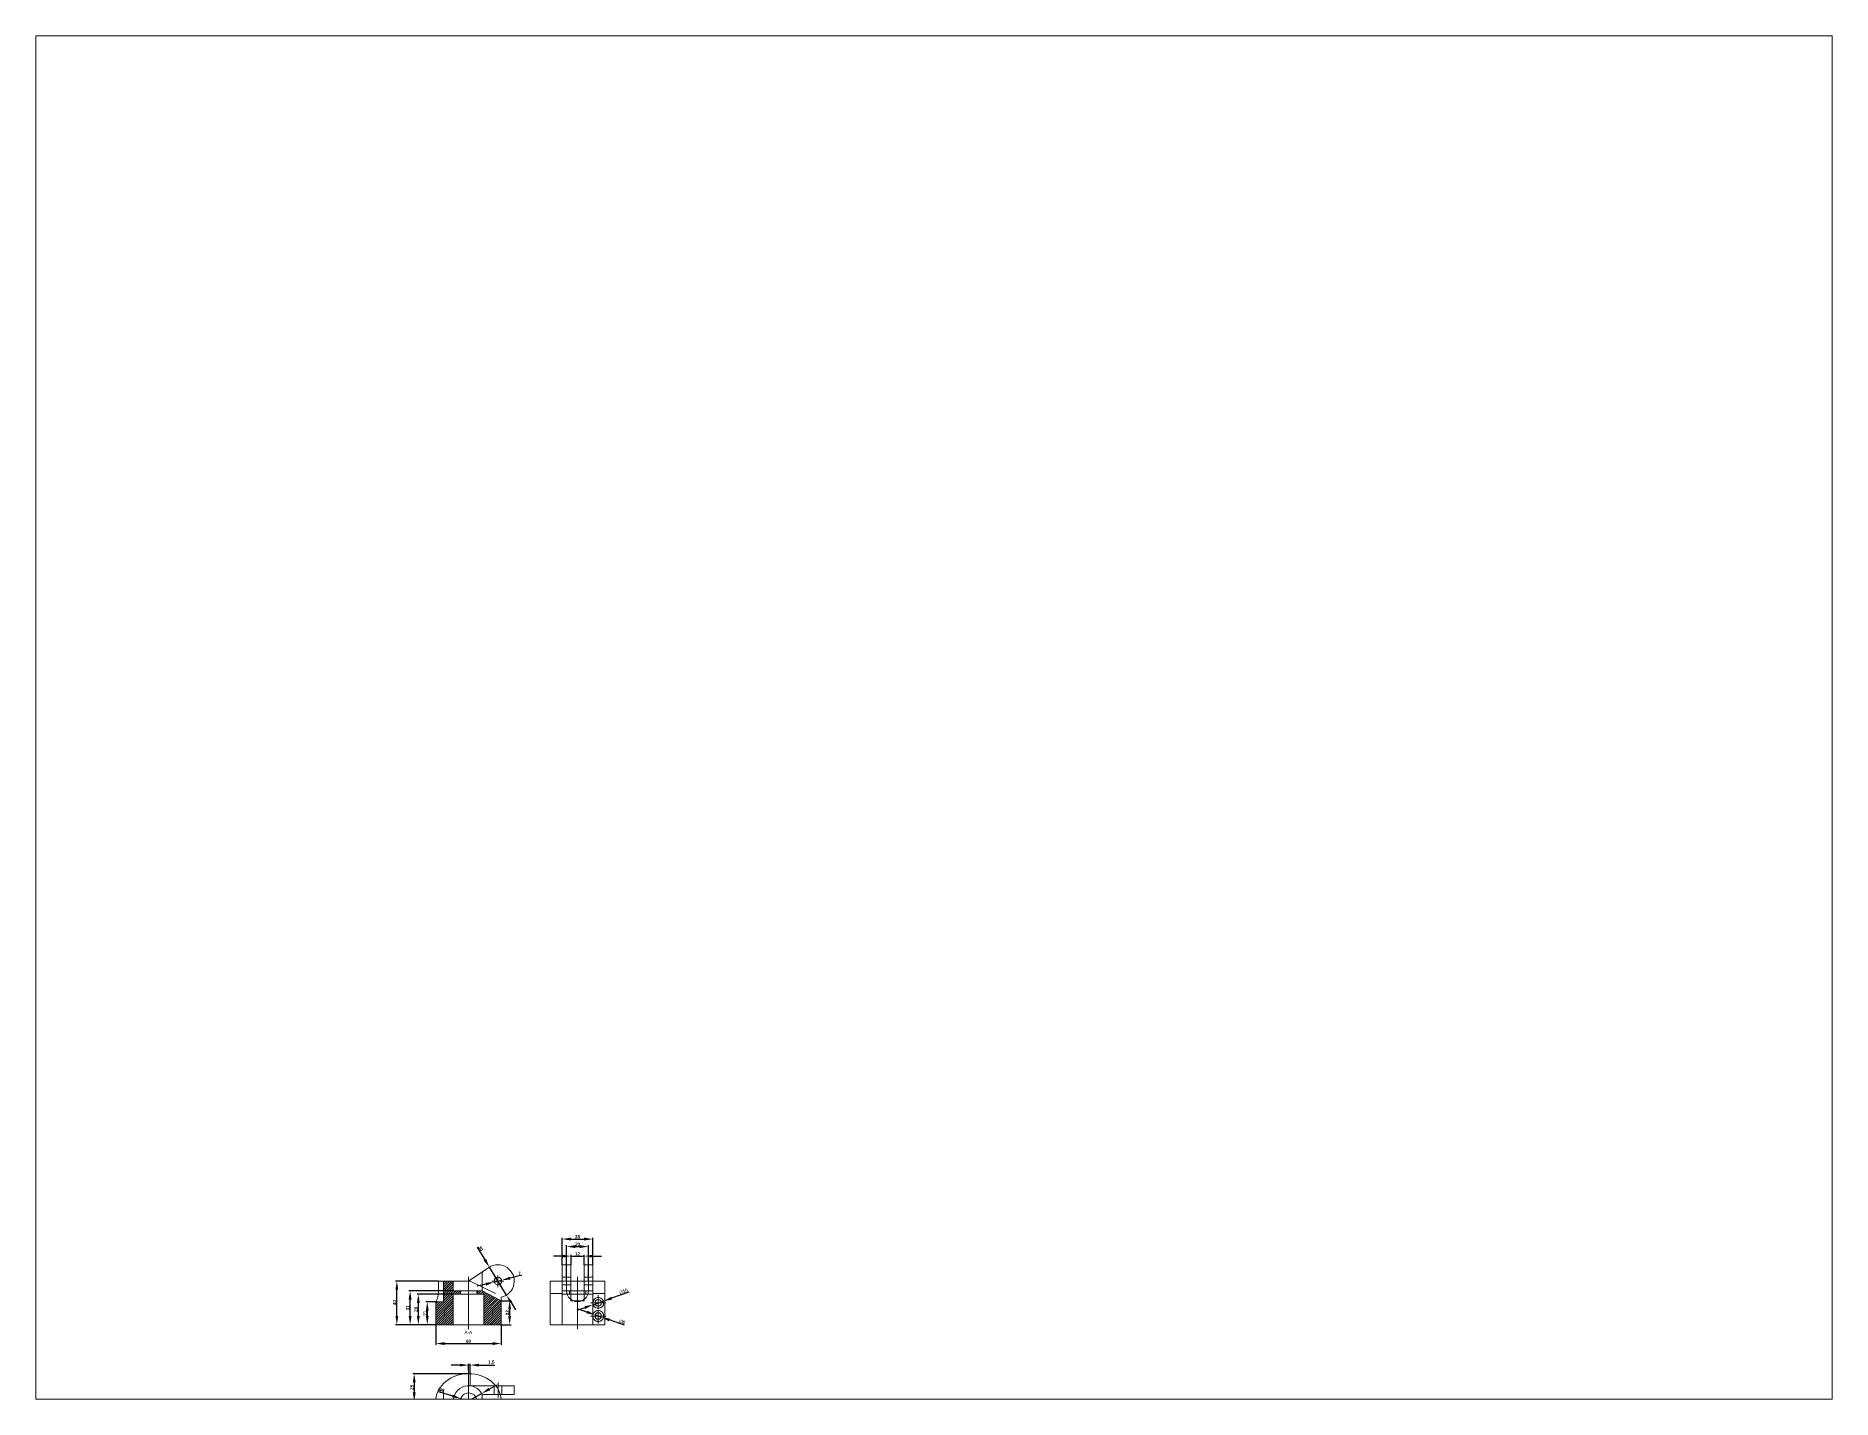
# Paper-space layout 'Presentación2' of a CAD drawing. Header units: millimetres. Extents: x 26 to 231, y 20 to 176.
# The model-space entities are those that its viewports show. They can reach past a viewport. Long polylines and large blocks are cut down to what shows.
import ezdxf

# ---------------------------------------------------------------- set-up
doc = ezdxf.new("R2010")
doc.units = ezdxf.units.MM
doc.linetypes.add('TRAZO_Y_PUNTO', pattern=[25.4, 12.7, -6.35, 0, -6.35])
doc.linetypes.add('TRAZOS', pattern=[19.05, 12.7, -6.35])
for name, color, linetype, lineweight in [('01_Contornos', 7, 'Continuous', 20), ('02_Ocultas', 4, 'TRAZOS', 20), ('03_Ejes', 1, 'TRAZO_Y_PUNTO', 18), ('04_Cotas', 3, 'Continuous', 18)]:
    doc.layers.add(name, color=color, linetype=linetype, lineweight=lineweight)
doc.styles.add('EstiloCota', font='arialbd.ttf', dxfattribs={"height": 3})
doc.styles.get("Standard").update_dxf_attribs({"font": 'arial.ttf'})
doc.dimstyles.new('CotasUNE', dxfattribs={"dimtxt": 10, "dimasz": 8, "dimexe": 1.25, "dimexo": 0, "dimtad": 1, "dimtxsty": 'EstiloCota', "dimcen": 2.5, "dimclrd": 256, "dimclrt": 256, "dimadec": 0, "dimazin": 0, "dimtfac": 1, "dimtmove": 0, "dimatfit": 3, "dimfxl": 1, "dimarcsym": 0})

# ---------------------------------------------------------------- blocks, each defined once
blk = doc.blocks.new('*D82')
at = {"layer": '04_Cotas', "lineweight": -2, "transparency": 16777216}
for p, q in [((139, 167.9), (128.1, 165.2)), ((105.8, 159.7), (98, 157.8)), ((113.6, 161.6), (120.4, 163.3))]:
    blk.add_line(p, q, dxfattribs=at)
at = {"layer": '04_Cotas', "transparency": 16777216}
for points in [[(127.8, 166.5), (128.4, 163.9), (120.4, 163.3)], [(105.5, 161), (106.1, 158.4), (113.6, 161.6)]]:
    blk.add_solid(points, dxfattribs=at)
at = {"layer": '04_Cotas', "transparency": 16777216, "insert": (136.9, 169.6), "char_height": 3, "attachment_point": 5, "rotation": 13.8163, "style": 'EstiloCota'}
blk.add_mtext('7', dxfattribs=at)
blk = doc.blocks.new('*D81')
at = {"layer": '04_Cotas', "lineweight": -2, "transparency": 16777216}
for p, q in [((97.8, 193.6), (104.9, 182.1)), ((124.8, 149.7), (109.1, 175.2)), ((129, 142.8), (133.2, 136))]:
    blk.add_line(p, q, dxfattribs=at)
at = {"layer": '04_Cotas', "transparency": 16777216}
for points in [[(106.1, 182.8), (103.8, 181.4), (109.1, 175.2)], [(130.1, 143.5), (127.9, 142.1), (124.8, 149.7)]]:
    blk.add_solid(points, dxfattribs=at)
at = {"layer": '04_Cotas', "transparency": 16777216, "insert": (101.1, 192.4), "char_height": 3, "attachment_point": 5, "rotation": 301.5288, "style": 'EstiloCota'}
blk.add_mtext('30', dxfattribs=at)
blk = doc.blocks.new('*D80')
at = {"layer": '04_Cotas', "color": 0, "lineweight": -2, "transparency": 16777216}
for p, q in [((60, 122.5), (60, 103.9)), ((120, 122.5), (120, 103.9))]:
    blk.add_line(p, q, dxfattribs=at)
at = {"layer": '04_Cotas', "lineweight": -2, "transparency": 16777216}
blk.add_line((68, 105.2), (112, 105.2), dxfattribs=at)
at = {"layer": '04_Cotas', "transparency": 16777216}
for points in [[(68, 106.5), (68, 103.8), (60, 105.2)], [(112, 106.5), (112, 103.8), (120, 105.2)]]:
    blk.add_solid(points, dxfattribs=at)
at = {"layer": '04_Cotas', "transparency": 16777216, "insert": (90, 107.3), "char_height": 3, "attachment_point": 5, "style": 'EstiloCota'}
blk.add_mtext('60', dxfattribs=at)
blk = doc.blocks.new('*D79')
at = {"layer": '04_Cotas', "lineweight": -2, "transparency": 16777216}
for p, q in [((62.4, 61.2), (75.2, 57.1)), ((97.1, 50.2), (82.8, 54.7)), ((104.7, 47.8), (112.4, 45.3))]:
    blk.add_line(p, q, dxfattribs=at)
at = {"layer": '04_Cotas', "transparency": 16777216}
for points in [[(75.6, 58.4), (74.8, 55.9), (82.8, 54.7)], [(105.1, 49), (104.3, 46.5), (97.1, 50.2)]]:
    blk.add_solid(points, dxfattribs=at)
at = {"layer": '04_Cotas', "transparency": 16777216, "insert": (65.6, 62.5), "char_height": 3, "attachment_point": 5, "rotation": 342.3619, "style": 'EstiloCota'}
blk.add_mtext('15', dxfattribs=at)
blk = doc.blocks.new('*D78')
at = {"layer": '04_Cotas', "lineweight": -2, "transparency": 16777216}
for p, q in [((109, 63.4), (116, 67.4)), ((102.1, 59.4), (77.8, 45.5)), ((59.1, 34.7), (70.9, 41.5))]:
    blk.add_line(p, q, dxfattribs=at)
at = {"layer": '04_Cotas', "transparency": 16777216}
for points in [[(108.4, 64.6), (109.7, 62.3), (102.1, 59.4)], [(70.2, 42.6), (71.5, 40.3), (77.8, 45.5)]]:
    blk.add_solid(points, dxfattribs=at)
at = {"layer": '04_Cotas', "transparency": 16777216, "insert": (60.4, 38), "char_height": 3, "attachment_point": 5, "rotation": 29.8829, "style": 'EstiloCota'}
blk.add_mtext('28', dxfattribs=at)
blk = doc.blocks.new('*D76')
at = {"layer": '04_Cotas', "color": 0, "lineweight": -2, "transparency": 16777216}
for p, q in [((176, 177.5), (176, 202.3)), ((204, 177.5), (204, 202.3))]:
    blk.add_line(p, q, dxfattribs=at)
at = {"layer": '04_Cotas', "lineweight": -2, "transparency": 16777216}
blk.add_line((184, 201), (196, 201), dxfattribs=at)
at = {"layer": '04_Cotas', "transparency": 16777216}
for points in [[(184, 202.4), (184, 199.7), (176, 201)], [(196, 202.4), (196, 199.7), (204, 201)]]:
    blk.add_solid(points, dxfattribs=at)
at = {"layer": '04_Cotas', "transparency": 16777216, "insert": (190, 203.2), "char_height": 3, "attachment_point": 5, "style": 'EstiloCota'}
blk.add_mtext('28', dxfattribs=at)
blk = doc.blocks.new('*D75')
at = {"layer": '04_Cotas', "color": 0, "lineweight": -2, "transparency": 16777216}
for p, q in [((60, 143.5), (50.8, 143.5)), ((60, 122.5), (50.8, 122.5))]:
    blk.add_line(p, q, dxfattribs=at)
at = {"layer": '04_Cotas', "lineweight": -2, "transparency": 16777216}
blk.add_line((52.1, 135.5), (52.1, 130.5), dxfattribs=at)
at = {"layer": '04_Cotas', "transparency": 16777216}
for points in [[(50.8, 135.5), (53.4, 135.5), (52.1, 143.5)], [(50.8, 130.5), (53.4, 130.5), (52.1, 122.5)]]:
    blk.add_solid(points, dxfattribs=at)
at = {"layer": '04_Cotas', "transparency": 16777216, "insert": (50, 133), "char_height": 3, "attachment_point": 5, "rotation": 90, "style": 'EstiloCota'}
blk.add_mtext('21', dxfattribs=at)
blk = doc.blocks.new('*D74')
at = {"layer": '04_Cotas', "color": 0, "lineweight": -2, "transparency": 16777216}
for p, q in [((76, 150.5), (42.7, 150.5)), ((60, 122.5), (42.7, 122.5))]:
    blk.add_line(p, q, dxfattribs=at)
at = {"layer": '04_Cotas', "lineweight": -2, "transparency": 16777216}
blk.add_line((43.9, 142.5), (43.9, 130.5), dxfattribs=at)
at = {"layer": '04_Cotas', "transparency": 16777216}
for points in [[(42.6, 142.5), (45.2, 142.5), (43.9, 150.5)], [(42.6, 130.5), (45.2, 130.5), (43.9, 122.5)]]:
    blk.add_solid(points, dxfattribs=at)
at = {"layer": '04_Cotas', "transparency": 16777216, "insert": (41.7, 136.5), "char_height": 3, "attachment_point": 5, "rotation": 90, "style": 'EstiloCota'}
blk.add_mtext('28', dxfattribs=at)
blk = doc.blocks.new('*D73')
at = {"layer": '04_Cotas', "color": 0, "lineweight": -2, "transparency": 16777216}
for p, q in [((76, 153.5), (35.1, 153.5)), ((60, 122.5), (35.1, 122.5))]:
    blk.add_line(p, q, dxfattribs=at)
at = {"layer": '04_Cotas', "lineweight": -2, "transparency": 16777216}
blk.add_line((36.4, 130.5), (36.4, 145.5), dxfattribs=at)
at = {"layer": '04_Cotas', "transparency": 16777216}
for points in [[(35, 145.5), (37.7, 145.5), (36.4, 153.5)], [(35, 130.5), (37.7, 130.5), (36.4, 122.5)]]:
    blk.add_solid(points, dxfattribs=at)
at = {"layer": '04_Cotas', "transparency": 16777216, "insert": (34.2, 138), "char_height": 3, "attachment_point": 5, "rotation": 90, "style": 'EstiloCota'}
blk.add_mtext('31', dxfattribs=at)
blk = doc.blocks.new('*D72')
at = {"layer": '04_Cotas', "color": 0, "lineweight": -2, "transparency": 16777216}
for p, q in [((180, 162.5), (180, 195.4)), ((200, 162.5), (200, 195.4))]:
    blk.add_line(p, q, dxfattribs=at)
at = {"layer": '04_Cotas', "lineweight": -2, "transparency": 16777216}
blk.add_line((188, 194.1), (192, 194.1), dxfattribs=at)
at = {"layer": '04_Cotas', "transparency": 16777216}
for points in [[(188, 195.5), (188, 192.8), (180, 194.1)], [(192, 195.5), (192, 192.8), (200, 194.1)]]:
    blk.add_solid(points, dxfattribs=at)
at = {"layer": '04_Cotas', "transparency": 16777216, "insert": (190, 196.3), "char_height": 3, "attachment_point": 5, "style": 'EstiloCota'}
blk.add_mtext('20', dxfattribs=at)
blk = doc.blocks.new('*D71')
at = {"layer": '04_Cotas', "lineweight": -2, "transparency": 16777216}
for p, q in [((176, 185.4), (168, 185.4)), ((184, 185.4), (196, 185.4)), ((204, 185.4), (212, 185.4))]:
    blk.add_line(p, q, dxfattribs=at)
at = {"layer": '04_Cotas', "color": 0, "lineweight": -2, "transparency": 16777216}
for p, q in [((184, 177.5), (184, 186.6)), ((196, 177.5), (196, 186.6))]:
    blk.add_line(p, q, dxfattribs=at)
at = {"layer": '04_Cotas', "transparency": 16777216}
for points in [[(176, 186.7), (176, 184), (184, 185.4)], [(204, 186.7), (204, 184), (196, 185.4)]]:
    blk.add_solid(points, dxfattribs=at)
at = {"layer": '04_Cotas', "transparency": 16777216, "insert": (190, 187.5), "char_height": 3, "attachment_point": 5, "style": 'EstiloCota'}
blk.add_mtext('12', dxfattribs=at)
blk = doc.blocks.new('*D70')
at = {"layer": '04_Cotas', "lineweight": -2, "transparency": 16777216}
for p, q in [((198.6, 134.1), (191, 136.8)), ((206.1, 131.5), (211.8, 129.5)), ((233.1, 121.9), (219.3, 126.8))]:
    blk.add_line(p, q, dxfattribs=at)
at = {"layer": '04_Cotas', "transparency": 16777216}
for points in [[(199, 135.4), (198.1, 132.9), (206.1, 131.5)], [(219.8, 128), (218.9, 125.5), (211.8, 129.5)]]:
    blk.add_solid(points, dxfattribs=at)
at = {"layer": '04_Cotas', "transparency": 16777216, "insert": (230.7, 125.2), "char_height": 3, "attachment_point": 5, "rotation": 340.5074, "style": 'EstiloCota'}
blk.add_mtext('∅6', dxfattribs=at)
blk = doc.blocks.new('*D69')
at = {"layer": '04_Cotas', "lineweight": -2, "transparency": 16777216}
for p, q in [((237.1, 152.4), (221.2, 146.8)), ((196.7, 138.1), (189.2, 135.4)), ((204.2, 140.8), (213.7, 144.1))]:
    blk.add_line(p, q, dxfattribs=at)
at = {"layer": '04_Cotas', "transparency": 16777216}
for points in [[(196.3, 139.4), (197.1, 136.9), (204.2, 140.8)], [(220.8, 148), (221.7, 145.5), (213.7, 144.1)]]:
    blk.add_solid(points, dxfattribs=at)
at = {"layer": '04_Cotas', "transparency": 16777216, "insert": (232.2, 153.1), "char_height": 3, "attachment_point": 5, "rotation": 19.4926, "style": 'EstiloCota'}
blk.add_mtext('∅10', dxfattribs=at)
blk = doc.blocks.new('*D68')
at = {"layer": '04_Cotas', "lineweight": -2, "transparency": 16777216}
for p, q in [((82, 85.4), (74, 85.4)), ((90, 85.4), (91.5, 85.4)), ((99.5, 85.4), (114.1, 85.4))]:
    blk.add_line(p, q, dxfattribs=at)
at = {"layer": '04_Cotas', "color": 0, "lineweight": -2, "transparency": 16777216}
for p, q in [((90, 80.9), (90, 86.6)), ((91.5, 77.4), (91.5, 86.6))]:
    blk.add_line(p, q, dxfattribs=at)
at = {"layer": '04_Cotas', "transparency": 16777216}
for points in [[(82, 86.7), (82, 84.1), (90, 85.4)], [(99.5, 86.7), (99.5, 84.1), (91.5, 85.4)]]:
    blk.add_solid(points, dxfattribs=at)
at = {"layer": '04_Cotas', "transparency": 16777216, "insert": (110.8, 87.9), "char_height": 3, "attachment_point": 5, "style": 'EstiloCota'}
blk.add_mtext('1,5', dxfattribs=at)
blk = doc.blocks.new('*D67')
at = {"layer": '04_Cotas', "color": 0, "lineweight": -2, "transparency": 16777216}
for p, q in [((62.5, 162.5), (23, 162.5)), ((60, 122.5), (23, 122.5))]:
    blk.add_line(p, q, dxfattribs=at)
at = {"layer": '04_Cotas', "lineweight": -2, "transparency": 16777216}
blk.add_line((24.2, 130.5), (24.2, 154.5), dxfattribs=at)
at = {"layer": '04_Cotas', "transparency": 16777216}
for points in [[(22.9, 154.5), (25.5, 154.5), (24.2, 162.5)], [(22.9, 130.5), (25.5, 130.5), (24.2, 122.5)]]:
    blk.add_solid(points, dxfattribs=at)
at = {"layer": '04_Cotas', "transparency": 16777216, "insert": (22.1, 142.7), "char_height": 3, "attachment_point": 5, "rotation": 90, "style": 'EstiloCota'}
blk.add_mtext('40', dxfattribs=at)
blk = doc.blocks.new('*D66')
at = {"layer": '04_Cotas', "color": 0, "lineweight": -2, "transparency": 16777216}
for p, q in [((120, 144.5), (129, 144.5)), ((120, 122.5), (129, 122.5))]:
    blk.add_line(p, q, dxfattribs=at)
at = {"layer": '04_Cotas', "lineweight": -2, "transparency": 16777216}
blk.add_line((127.7, 136.5), (127.7, 130.5), dxfattribs=at)
at = {"layer": '04_Cotas', "transparency": 16777216}
for points in [[(126.4, 136.5), (129, 136.5), (127.7, 144.5)], [(126.4, 130.5), (129, 130.5), (127.7, 122.5)]]:
    blk.add_solid(points, dxfattribs=at)
at = {"layer": '04_Cotas', "transparency": 16777216, "insert": (125.6, 133.5), "char_height": 3, "attachment_point": 5, "rotation": 90, "style": 'EstiloCota'}
blk.add_mtext('22', dxfattribs=at)
blk = doc.blocks.new('*D65')
at = {"layer": '04_Cotas', "color": 0, "lineweight": -2, "transparency": 16777216}
for p, q in [((60, 52.5), (60, 24.1)), ((67, 42.5), (67, 24.1))]:
    blk.add_line(p, q, dxfattribs=at)
at = {"layer": '04_Cotas', "lineweight": -2, "transparency": 16777216}
for p, q in [((52, 25.3), (44, 25.3)), ((67, 25.3), (60, 25.3)), ((75, 25.3), (83, 25.3))]:
    blk.add_line(p, q, dxfattribs=at)
at = {"layer": '04_Cotas', "transparency": 16777216}
for points in [[(52, 26.6), (52, 24), (60, 25.3)], [(75, 26.6), (75, 24), (67, 25.3)]]:
    blk.add_solid(points, dxfattribs=at)
at = {"layer": '04_Cotas', "transparency": 16777216, "insert": (63.5, 27.4), "char_height": 3, "attachment_point": 5, "style": 'EstiloCota'}
blk.add_mtext('7', dxfattribs=at)
blk = doc.blocks.new('*D64')
at = {"layer": '04_Cotas', "color": 0, "lineweight": -2, "transparency": 16777216}
for p, q in [((90, 77.5), (38.9, 77.5)), ((48, 52.5), (38.9, 52.5))]:
    blk.add_line(p, q, dxfattribs=at)
at = {"layer": '04_Cotas', "lineweight": -2, "transparency": 16777216}
blk.add_line((40.1, 69.5), (40.1, 60.5), dxfattribs=at)
at = {"layer": '04_Cotas', "transparency": 16777216}
for points in [[(38.8, 69.5), (41.5, 69.5), (40.1, 77.5)], [(38.8, 60.5), (41.5, 60.5), (40.1, 52.5)]]:
    blk.add_solid(points, dxfattribs=at)
at = {"layer": '04_Cotas', "transparency": 16777216, "insert": (38, 65), "char_height": 3, "attachment_point": 5, "rotation": 90, "style": 'EstiloCota'}
blk.add_mtext('25', dxfattribs=at)

msp = doc.modelspace()

# ---------------------------------------------------------------- hatches: boundary and pattern name
at = {"layer": '01_Contornos'}
h = msp.add_hatch(dxfattribs=at)
h.set_pattern_fill('_USER', color=256, scale=1.5, angle=45, pattern_type=0)
h.set_pattern_definition([(45, (-140.0402, -77.5485), (-1.06066, 1.06066), [])])
h.paths.add_polyline_path([(103.96, 122.452), (119.96, 122.452), (119.96, 144.452), (102.609, 153.452), (97.46, 153.452), (97.46, 150.452), (103.96, 150.452)])
h.paths.add_polyline_path([(66.96, 143.452), (59.96, 143.452), (59.96, 122.452), (75.96, 122.452), (75.96, 150.452), (82.46, 150.452), (82.46, 153.452), (75.96, 153.452), (75.96, 162.452), (66.96, 162.452)])

# ---------------------------------------------------------------- linework, layer by layer
for p, q in [((89.96, 162.452), (108.627, 174.924)), ((102.609, 153.452), (102.609, 170.903)), ((175.96, 162.452), (175.96, 177.452)), ((175.96, 177.452), (183.96, 177.452)), ((183.96, 162.452), (183.96, 177.452)), ((195.96, 162.452), (195.96, 177.452)), ((195.96, 177.452), (203.96, 177.452)), ((203.96, 162.452), (203.96, 177.452)), ((89.96, 162.452), (62.464, 162.452)), ((62.464, 162.452), (62.464, 153.452)), ((66.96, 143.452), (66.96, 162.452)), ((75.96, 153.452), (75.96, 162.452)), ((82.46, 153.452), (75.96, 153.452)), ((75.96, 150.452), (82.46, 150.452)), ((75.96, 150.452), (75.96, 122.452)), ((82.46, 153.452), (82.46, 150.452)), ((82.46, 153.452), (97.46, 153.452)), ((82.46, 150.452), (97.46, 150.452)), ((97.46, 153.452), (102.609, 153.452)), ((97.46, 153.452), (97.46, 150.452)), ((103.96, 150.452), (97.46, 150.452)), ((102.609, 153.452), (119.96, 144.452)), ((103.96, 150.452), (103.96, 122.452)), ((164.96, 122.452), (164.96, 162.452)), ((164.96, 162.452), (214.929, 162.452)), ((164.96, 122.452), (164.96, 162.452)), ((179.96, 153.452), (179.96, 162.452)), ((199.96, 153.452), (199.96, 162.452)), ((214.929, 162.452), (214.929, 122.452)), ((59.96, 122.452), (59.96, 143.452)), ((66.96, 143.452), (59.96, 143.452)), ((119.96, 122.452), (119.96, 147.755)), ((213.673, 140.783), (213.673, 144.12)), ((59.96, 122.452), (119.96, 122.452)), ((164.96, 122.452), (214.929, 122.452)), ((89.96, 66.452), (131.96, 66.452)), ((91.46, 66.452), (91.46, 77.42)), ((131.96, 66.452), (131.96, 58.452)), ((66.96, 62.452), (62.464, 62.452)), ((66.96, 62.452), (66.96, 42.452)), ((102.609, 58.452), (131.96, 58.452)), ((102.609, 58.452), (102.609, 46.452)), ((102.609, 46.452), (131.96, 46.452)), ((131.96, 46.452), (131.96, 38.452))]:
    msp.add_line(p, q, dxfattribs=at)
for centre, radius in [((116.96, 162.452), 3.5), ((208.96, 142.452), 3), ((208.96, 130.452), 3)]:
    msp.add_circle(centre, radius, dxfattribs=at)
for centre, radius, start, end in [((116.96, 162.452), 15, 281.536959, 123.748989), ((189.96, 153.452), 10, 180, 0), ((208.96, 142.452), 5, 19.492629, 340.507371), ((89.96, 52.452), 14, 25.376934, 263.84936), ((89.96, 52.452), 7.5, 281.536959, 258.463041), ((89.96, 52.452), 14, 276.15064, 334.623066)]:
    msp.add_arc(centre, radius, start, end, dxfattribs=at)
for centre, start_param, end_param in [((32.464, 153.452), 2.73007581, 3.14159265), ((89.96, 52.452), 1.62081718, 7.80396078)]:
    msp.add_ellipse(centre, major_axis=(-30, 0), ratio=0.83333333, start_param=start_param, end_param=end_param, dxfattribs=at)
at = {"layer": '02_Ocultas'}
for p, q in [((175.96, 165.952), (183.96, 165.952)), ((195.96, 165.952), (203.96, 165.952)), ((91.46, 162.452), (114.815, 151.171)), ((164.96, 151.171), (175.96, 151.171)), ((175.96, 151.171), (175.96, 162.452)), ((175.96, 158.952), (183.96, 158.952)), ((175.96, 153.452), (203.96, 153.452)), ((175.96, 122.452), (175.96, 150.452)), ((203.96, 150.452), (175.96, 150.452)), ((182.46, 150.452), (182.46, 153.452)), ((183.96, 162.452), (183.96, 144.452)), ((195.96, 162.452), (195.96, 144.452)), ((195.96, 158.952), (203.96, 158.952)), ((197.46, 150.452), (197.46, 153.452)), ((203.96, 151.171), (203.96, 162.452)), ((214.96, 151.171), (203.96, 151.171)), ((203.96, 122.452), (203.96, 150.452)), ((183.96, 144.452), (195.96, 144.452)), ((213.673, 128.783), (213.673, 132.12)), ((113.46, 66.452), (113.46, 58.452)), ((120.46, 66.452), (120.46, 58.452)), ((113.46, 46.452), (113.46, 38.452)), ((120.46, 46.452), (120.46, 38.452))]:
    msp.add_line(p, q, dxfattribs=at)
at = {"layer": '02_Ocultas', "ltscale": 0.2}
msp.add_line((91.46, 162.452), (89.96, 162.452), dxfattribs=at)
at = {"layer": '02_Ocultas'}
msp.add_arc((208.96, 130.452), 5, 19.492629, 340.507371, dxfattribs=at)
at = {"layer": '03_Ejes'}
for p, q in [((89.96, 118.452), (89.96, 166.452)), ((116.96, 156.952), (116.96, 167.952)), ((189.96, 166.452), (189.96, 118.452)), ((69.96, 153.452), (56.464, 153.452)), ((111.46, 162.452), (122.46, 162.452)), ((208.96, 136.952), (208.96, 149.452)), ((215.96, 142.452), (201.96, 142.452)), ((208.96, 135.952), (208.96, 123.452)), ((201.96, 130.452), (215.96, 130.452)), ((89.96, 23.706), (89.96, 80.915)), ((117.284, 55.452), (117.284, 69.452)), ((52.96, 52.452), (47.96, 52.452)), ((134.96, 52.452), (52.96, 52.452)), ((117.284, 35.452), (117.284, 49.452)), ((134.96, 52.452), (139.96, 52.452))]:
    msp.add_line(p, q, dxfattribs=at)
at = {"layer": '04_Cotas'}
for points in [[(50.46, 45.452, 0, 0, 0), (50.46, 50.452, 0.833, 0, 0), (50.46, 52.452, 0, 0, 0)], [(137.46, 45.452, 0, 0, 0), (137.46, 50.452, 0.833, 0, 0), (137.46, 52.452, 0, 0, 0)]]:
    msp.add_lwpolyline(points, format="xyseb", dxfattribs=at)

# ---------------------------------------------------------------- texts
for s, p in [('A-A', (86.252, 113.937)), ('A', (47.23, 44.648)), ('A', (137.92, 43.081))]:
    msp.add_text(s, height=3, dxfattribs=at).set_placement(p)

# ---------------------------------------------------------------- dimensions: what is measured, and where the dimension line sits
for base, p1, p2, picture, middle in [((203.96, 201.024), (175.96, 177.452), (203.96, 177.452), '*D76', (189.96, 201.024)), ((199.96, 194.128), (179.96, 162.452), (199.96, 162.452), '*D72', (189.96, 194.128)), ((119.96, 105.15), (59.96, 122.452), (119.96, 122.452), '*D80', (89.96, 105.15)), ((59.96, 25.315), (66.96, 42.452), (59.96, 52.452), '*D65', (63.46, 25.315))]:
    dim = msp.add_linear_dim(base=base, p1=p1, p2=p2, dimstyle='CotasUNE', dxfattribs=at)
    dim.commit()
    dim.dimension.update_dxf_attribs({"geometry": picture, "text_midpoint": middle, "dimtype": 160})
for p1, p2, text, picture, middle in [((124.804, 149.666), (109.116, 175.237), '30', '*D81', (101.137, 192.367)), ((113.561, 161.616), (120.359, 163.287), '7', '*D82', (136.95, 169.556)), ((102.098, 59.427), (77.821, 45.476), '28', '*D78', (60.437, 37.976)), ((97.107, 50.179), (82.812, 54.724), '15', '*D79', (65.62, 62.454))]:
    dim = msp.add_diameter_dim_2p(p1=p1, p2=p2, text=text, dimstyle='CotasUNE', dxfattribs=at)
    dim.commit()
    dim.dimension.update_dxf_attribs({"geometry": picture, "text_midpoint": middle})
for base, p1, p2, picture, middle in [((195.96, 185.378), (183.96, 177.452), (195.96, 177.452), '*D71', (189.96, 187.509)), ((91.46, 85.398), (89.96, 80.915), (91.46, 77.42), '*D68', (110.769, 87.864))]:
    dim = msp.add_linear_dim(base=base, p1=p1, p2=p2, dimstyle='CotasUNE', dxfattribs=at)
    dim.commit()
    dim.dimension.update_dxf_attribs({"geometry": picture, "text_midpoint": middle})
for base, p1, p2, picture, middle in [((24.216, 162.452), (59.96, 122.452), (62.464, 162.452), '*D67', (24.216, 142.727)), ((36.356, 153.452), (59.96, 122.452), (75.96, 153.452), '*D73', (36.356, 137.952)), ((43.907, 122.452), (75.96, 150.452), (59.96, 122.452), '*D74', (43.907, 136.452))]:
    dim = msp.add_linear_dim(base=base, p1=p1, p2=p2, angle=90, dimstyle='CotasUNE', dxfattribs=at)
    dim.commit()
    dim.dimension.update_dxf_attribs({"geometry": picture, "text_midpoint": middle, "dimtype": 160})
for p1, p2, picture, middle in [((204.246, 140.783), (213.673, 144.12), '*D69', (232.16, 153.083)), ((206.132, 131.453), (211.788, 129.45), '*D70', (230.725, 125.166))]:
    dim = msp.add_diameter_dim_2p(p1=p1, p2=p2, dimstyle='CotasUNE', dxfattribs=at)
    dim.commit()
    dim.dimension.update_dxf_attribs({"geometry": picture, "text_midpoint": middle})
for base, p1, p2, picture, middle in [((52.087, 122.452), (59.96, 143.452), (59.96, 122.452), '*D75', (49.956, 132.952)), ((127.707, 122.452), (119.96, 144.452), (119.96, 122.452), '*D66', (125.576, 133.452)), ((40.117, 52.452), (89.96, 77.452), (47.96, 52.452), '*D64', (37.96, 64.952))]:
    dim = msp.add_linear_dim(base=base, p1=p1, p2=p2, angle=90, dimstyle='CotasUNE', dxfattribs=at)
    dim.commit()
    dim.dimension.update_dxf_attribs({"geometry": picture, "text_midpoint": middle})

psp = doc.layouts.new('Presentación2')

# ---------------------------------------------------------------- viewports
at = {"layer": '04_Cotas'}
psp.add_viewport(center=(128.5, 97.5), size=(205.6, 156), view_center_point=(517.041, 679.471), view_height=1250.42305, dxfattribs=at)

doc.saveas('drawing.dxf')
